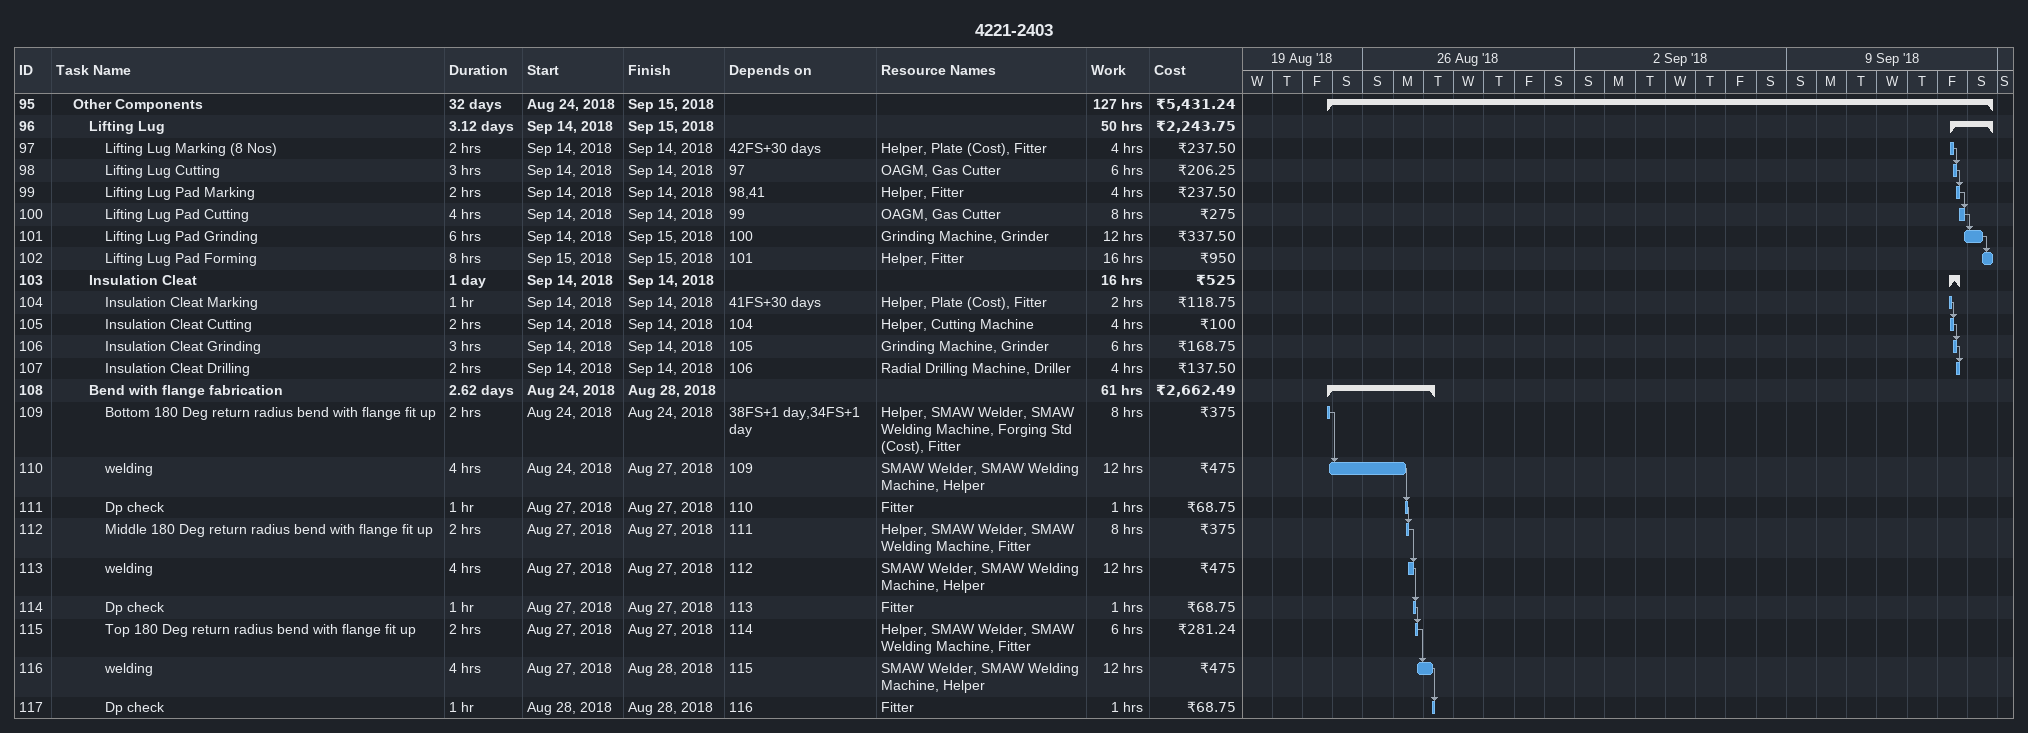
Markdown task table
4221-2403

| ID | Level | Task | Duration | Start | Finish | Predecessors | Resources | Work (h) | Cost (₹) |
|---|---|---|---|---|---|---|---|---|---|
| 95 | 2 | **Other Components** | 32d | 2018-08-24 | 2018-09-15 |  |  | 127 | 5431.24 |
| 96 | 3 | **Lifting Lug** | 3.12d | 2018-09-14 | 2018-09-15 |  |  | 50 | 2243.75 |
| 97 | 4 | Lifting Lug Marking (8 Nos) | 2h | 2018-09-14 | 2018-09-14 | 42FS+30d | Helper, Plate (Cost), Fitter | 4 | 237.50 |
| 98 | 4 | Lifting Lug Cutting | 3h | 2018-09-14 | 2018-09-14 | 97 | OAGM, Gas Cutter | 6 | 206.25 |
| 99 | 4 | Lifting Lug Pad Marking | 2h | 2018-09-14 | 2018-09-14 | 98, 41 | Helper, Fitter | 4 | 237.50 |
| 100 | 4 | Lifting Lug Pad Cutting | 4h | 2018-09-14 | 2018-09-14 | 99 | OAGM, Gas Cutter | 8 | 275 |
| 101 | 4 | Lifting Lug Pad Grinding | 6h | 2018-09-14 | 2018-09-15 | 100 | Grinding Machine, Grinder | 12 | 337.50 |
| 102 | 4 | Lifting Lug Pad Forming | 8h | 2018-09-15 | 2018-09-15 | 101 | Helper, Fitter | 16 | 950 |
| 103 | 3 | **Insulation Cleat** | 1d | 2018-09-14 | 2018-09-14 |  |  | 16 | 525 |
| 104 | 4 | Insulation Cleat Marking | 1h | 2018-09-14 | 2018-09-14 | 41FS+30d | Helper, Plate (Cost), Fitter | 2 | 118.75 |
| 105 | 4 | Insulation Cleat Cutting | 2h | 2018-09-14 | 2018-09-14 | 104 | Helper, Cutting Machine | 4 | 100 |
| 106 | 4 | Insulation Cleat Grinding | 3h | 2018-09-14 | 2018-09-14 | 105 | Grinding Machine, Grinder | 6 | 168.75 |
| 107 | 4 | Insulation Cleat Drilling | 2h | 2018-09-14 | 2018-09-14 | 106 | Radial Drilling Machine, Driller | 4 | 137.50 |
| 108 | 3 | **Bend with flange fabrication** | 2.62d | 2018-08-24 | 2018-08-28 |  |  | 61 | 2662.49 |
| 109 | 4 | Bottom 180 Deg return radius bend with flange fit up | 2h | 2018-08-24 | 2018-08-24 | 38FS+1d, 34FS+1d | Helper, SMAW Welder, SMAW Welding Machine, Forging Std (Cost), Fitter | 8 | 375 |
| 110 | 4 | welding | 4h | 2018-08-24 | 2018-08-27 | 109 | SMAW Welder, SMAW Welding Machine, Helper | 12 | 475 |
| 111 | 4 | Dp check | 1h | 2018-08-27 | 2018-08-27 | 110 | Fitter | 1 | 68.75 |
| 112 | 4 | Middle 180 Deg return radius bend with flange fit up | 2h | 2018-08-27 | 2018-08-27 | 111 | Helper, SMAW Welder, SMAW Welding Machine, Fitter | 8 | 375 |
| 113 | 4 | welding | 4h | 2018-08-27 | 2018-08-27 | 112 | SMAW Welder, SMAW Welding Machine, Helper | 12 | 475 |
| 114 | 4 | Dp check | 1h | 2018-08-27 | 2018-08-27 | 113 | Fitter | 1 | 68.75 |
| 115 | 4 | Top 180 Deg return radius bend with flange fit up | 2h | 2018-08-27 | 2018-08-27 | 114 | Helper, SMAW Welder, SMAW Welding Machine, Fitter | 6 | 281.24 |
| 116 | 4 | welding | 4h | 2018-08-27 | 2018-08-28 | 115 | SMAW Welder, SMAW Welding Machine, Helper | 12 | 475 |
| 117 | 4 | Dp check | 1h | 2018-08-28 | 2018-08-28 | 116 | Fitter | 1 | 68.75 |
